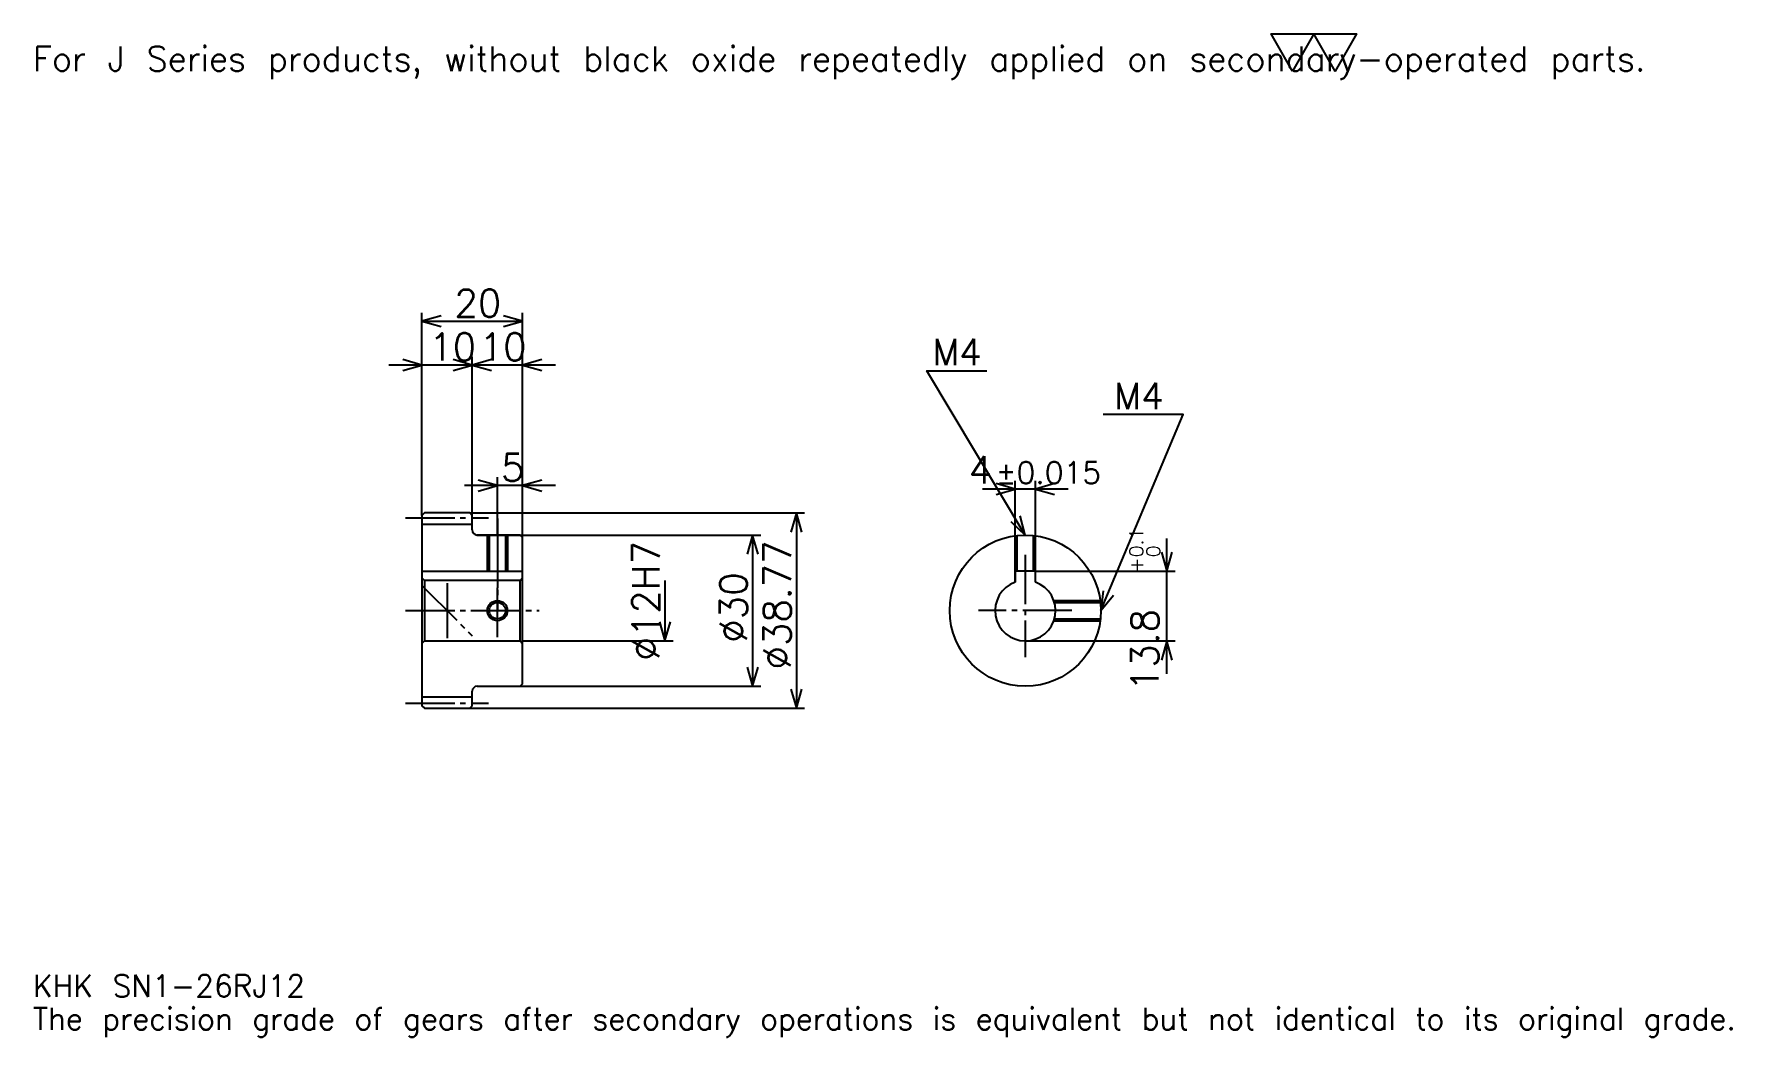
# Model space of a CAD drawing. Extents: x 11 to 348, y 4 to 203.
import ezdxf

# ---------------------------------------------------------------- set-up
doc = ezdxf.new("R2010")
doc.units = 0
doc.linetypes.add('DASHDOT', pattern=[13.04348, 9.782609, -1.086957, 1.086957, -1.086957])
doc.layers.get('0').update_dxf_attribs({"linetype": 'CONTINUOUS'})
doc.layers.add('DASHDOT', color=6, linetype='DASHDOT')
doc.styles.add('KANJI', font='TXT', dxfattribs={"bigfont": 'BIGFONT'})

msp = doc.modelspace()

# ---------------------------------------------------------------- linework, layer by layer
at = {"color": 5}
for p, q in [((88.043472, 107.971733), (88.043472, 147.645645)), ((88.043472, 146.015213), (108.043472, 146.015213)), ((108.043472, 107.971733), (108.043472, 147.645645)), ((98.043472, 107.971733), (98.043472, 138.949997)), ((104.565216, 137.319565), (81.521736, 137.319565)), ((114.565216, 137.319565), (91.521736, 137.319565)), ((103.043472, 107.971733), (103.043472, 115.036949)), ((114.565216, 113.406517), (96.521736, 113.406517)), ((216.347824, 112.691307), (199.304352, 112.691307)), ((205.82608, 96.386963), (205.82608, 114.321747)), ((209.82608, 96.386963), (209.82608, 114.321747)), ((88.043472, 107.471733), (88.043472, 107.971733)), ((97.543472, 107.971733), (108.043472, 107.971733)), ((98.043472, 107.471733), (98.043472, 107.971733)), ((103.043472, 103.58696), (103.043472, 107.971733)), ((103.043472, 103.58696), (103.043472, 107.971733)), ((108.043472, 107.971733), (164.021729, 107.971733)), ((108.043472, 103.08696), (108.043472, 107.971733)), ((162.391296, 107.971733), (162.391296, 69.202187)), ((99.043472, 103.58696), (108.043472, 103.58696)), ((108.043472, 103.58696), (155.32608, 103.58696)), ((153.695648, 103.58696), (153.695648, 73.58696)), ((235.91304, 76.065224), (235.91304, 102.908699)), ((136.304352, 94.58696), (136.304352, 82.58696)), ((209.82608, 96.386963), (237.543472, 96.386963)), ((108.043472, 82.58696), (137.934784, 82.58696)), ((207.82608, 82.58696), (237.543472, 82.58696)), ((99.043472, 73.58696), (108.043472, 73.58696)), ((108.043472, 73.58696), (155.32608, 73.58696)), ((97.543472, 69.202187), (108.043472, 69.202187)), ((108.043472, 69.202187), (164.021729, 69.202187))]:
    msp.add_line(p, q, dxfattribs=at)
at = {"color": 4}
for p, q in [((88.043472, 105.721733), (98.043472, 105.721733)), ((88.043472, 96.386963), (108.043472, 96.386963)), ((88.543472, 94.58696), (88.543472, 82.58696)), ((107.543472, 94.58696), (108.043472, 95.08696)), ((107.543472, 82.58696), (108.043472, 82.08696)), ((88.043472, 71.452187), (98.043472, 71.452187))]:
    msp.add_line(p, q, dxfattribs=at)
at = {"color": 7}
msp.add_line((93.043472, 94.021744), (93.043472, 83.152176), dxfattribs=at)
msp.add_lwpolyline([(260.869568, 195.652176), (256.630432, 203), (273.586975, 203), (269.347839, 195.652176), (265.108704, 203), (260.869568, 195.652176)], dxfattribs=at)
at = {"color": 5}
for points in [[(91.847816, 147.102173), (88.043472, 146.015213), (91.847816, 144.928253)], [(104.23912, 144.928253), (108.043472, 146.015213), (104.23912, 147.102173)], [(84.239128, 136.232605), (88.043472, 137.319565), (84.239128, 138.406525)], [(94.23912, 136.232605), (98.043472, 137.319565), (94.23912, 138.406525)], [(101.847824, 138.406525), (98.043472, 137.319565), (101.847824, 136.232605)], [(111.847824, 138.406525), (108.043472, 137.319565), (111.847824, 136.232605)], [(207.82608, 103.58696), (188.260864, 136.195648), (200.217377, 136.195648)], [(222.82608, 88.58696), (239.130432, 127.5), (223.260864, 127.5)], [(99.23912, 112.319565), (103.043472, 113.406517), (99.23912, 114.493469)], [(111.847824, 114.493469), (108.043472, 113.406517), (111.847824, 112.319565)], [(202.021729, 111.604355), (205.82608, 112.691307), (202.021729, 113.778259)], [(213.630432, 113.778259), (209.82608, 112.691307), (213.630432, 111.604355)], [(163.478256, 104.167389), (162.391296, 107.971733), (161.304337, 104.167389)], [(204.936707, 106.289925), (207.82608, 103.58696), (206.800812, 107.408394)], [(154.782608, 99.782608), (153.695648, 103.58696), (152.608688, 99.782608)], [(234.82608, 100.191307), (235.91304, 96.386963), (237, 100.191307)], [(223.293732, 92.515808), (222.82608, 88.58696), (225.298767, 91.675713)], [(135.217392, 86.391304), (136.304352, 82.58696), (137.391296, 86.391304)], [(237, 78.782608), (235.91304, 82.58696), (234.82608, 78.782608)], [(152.608688, 77.391312), (153.695648, 73.58696), (154.782608, 77.391312)], [(161.304337, 73.006531), (162.391296, 69.202187), (163.478256, 73.006531)]]:
    msp.add_lwpolyline(points, dxfattribs=at)
at = {"color": 4}
for points in [[(98.043472, 104.58696), (98.043472, 107.471733), (97.543472, 107.971733), (88.543472, 107.971733), (88.043472, 107.471733), (88.043472, 82.08696)], [(99.043472, 73.58696), (107.543472, 73.58696), (108.043472, 74.08696), (108.043472, 103.08696), (107.543472, 103.58696), (99.043472, 103.58696)], [(101.043472, 103.58696), (101.043472, 96.386963)], [(101.42347, 103.58696), (101.42347, 96.386963)], [(104.663475, 103.58696), (104.663475, 96.386963)], [(105.043472, 103.58696), (105.043472, 96.386963)], [(205.82608, 94.243813), (205.82608, 103.453026)], [(206.206085, 96.386963), (206.206085, 103.499222)], [(209.446075, 96.386963), (209.446075, 103.499222)], [(209.82608, 94.243813), (209.82608, 103.453026)], [(88.043472, 82.08696), (88.543472, 82.58696), (107.543472, 82.58696), (107.543472, 94.58696), (88.543472, 94.58696), (88.043472, 95.08696)], [(209.82608, 94.243813), (209.82608, 96.386963), (205.82608, 96.386963), (205.82608, 94.243813)], [(213.482941, 90.58696), (222.692154, 90.58696)], [(213.603241, 90.206963), (222.738342, 90.206963)], [(213.482941, 86.58696), (222.692154, 86.58696)], [(213.603241, 86.966957), (222.738342, 86.966957)], [(88.043472, 82.08696), (88.043472, 69.702187), (88.543472, 69.202187), (97.543472, 69.202187), (98.043472, 69.702187), (98.043472, 72.58696)]]:
    msp.add_lwpolyline(points, dxfattribs=at)
for centre, radius in [((207.82608, 88.58696), 15), ((103.043472, 88.58696), 1.62)]:
    msp.add_circle(centre, radius, dxfattribs=at)
at = {"color": 7}
msp.add_circle((103.043472, 88.58696), 2, dxfattribs=at)
at = {"color": 4}
for centre, radius, start, end in [((99.043472, 104.58696), 1, 180, 270), ((207.82608, 88.58696), 6, 109.47122094, 70.52877906), ((99.043472, 72.58696), 1, 90, 180)]:
    msp.add_arc(centre, radius, start, end, dxfattribs=at)
at = {"layer": 'DASHDOT', "color": 7}
for p, q in [((84.7826, 106.971733), (101.304344, 106.971733)), ((103.043472, 103.58696), (103.043472, 88.58696)), ((207.82608, 99.647827), (207.82608, 79.326088)), ((88.043472, 93.58696), (98.043472, 83.58696)), ((84.7826, 88.58696), (111.304344, 88.58696)), ((217.086945, 88.58696), (198.565216, 88.58696)), ((84.7826, 70.202187), (101.304344, 70.202187))]:
    msp.add_line(p, q, dxfattribs=at)
for points in [[(103.043472, 106.847832), (103.043472, 93.126091)], [(103.043472, 83.326088), (103.043472, 93.847832)], [(97.7826, 88.58696), (108.304344, 88.58696)]]:
    msp.add_lwpolyline(points, dxfattribs=at)

# ---------------------------------------------------------------- texts
at = {"color": 7, "style": 'KANJI'}
for s, height, p in [('For J Series products, without black oxide repeatedly applied on secondary-operated parts.', 4.891304, (10.869565, 195.652176)), ('20', 5.434783, (94.510864, 146.884781)), ('10', 5.434783, (89.510864, 138.189117)), ('10', 5.434783, (99.510864, 138.189117)), ('M4', 5.217392, (189.347809, 137.282608)), ('M4', 5.217392, (225.434784, 128.58696)), ('5', 5.434783, (103.777168, 114.276085)), ('4', 5.434783, (196.607605, 113.778259)), ('%%p0.015', 4.347826, (201.987381, 113.778259)), ('KHK SN1-26RJ12', 4.347826, (10.869565, 11.956522)), ('The precision grade of gears after secondary operations is equivalent but not identical to its original grade.', 4.347826, (10.869565, 5.434783))]:
    msp.add_text(s, height=height, dxfattribs=at).set_placement(p)
for s, height, p in [('%%c12H7', 5.434783, (135.217392, 78.66848)), ('%%c38.77', 5.434783, (161.304337, 76.902176)), ('0.1', 2.717391, (231.23912, 99.177818)), ('0', 2.717391, (234.608688, 99.177818)), ('+', 2.717391, (231.23912, 96.134338)), ('%%c30', 5.434783, (152.608688, 82.201088)), ('13.8', 5.434783, (234.282608, 72.610451))]:
    msp.add_text(s, height=height, rotation=90, dxfattribs=at).set_placement(p)

doc.saveas('drawing.dxf')
